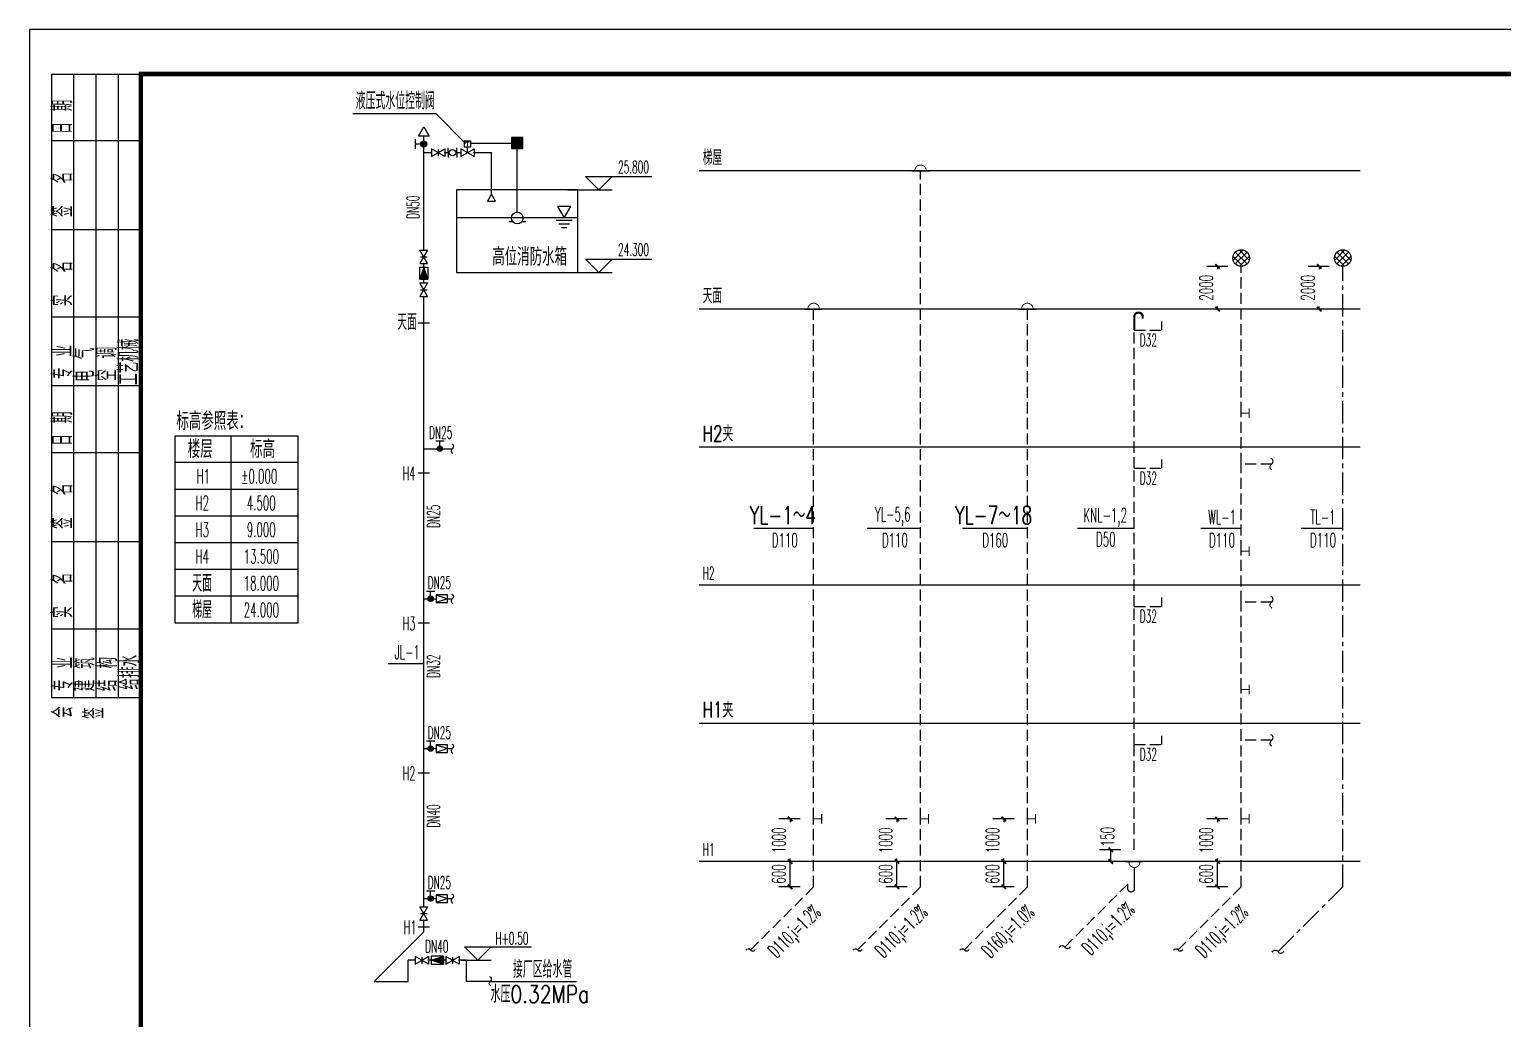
# Model space of a CAD drawing. Extents: x -620248 to 571765, y -684907 to -323071.
# Drawn here: x -346505 to -329964, y -407009 to -395910 of the extents above; entities that cross this region are included whole.
import ezdxf
from ezdxf.enums import TextEntityAlignment as Align

# ---------------------------------------------------------------- set-up
doc = ezdxf.new("R2010")
doc.units = 0
doc.header["$LTSCALE"] = 1000
doc.header["$MEASUREMENT"] = 0
doc.linetypes.add('CENTER', pattern=[2, 1.25, -0.25, 0.25, -0.25])
doc.linetypes.add('DASH', pattern=[0.35, 0.25, -0.1])
for name, color, linetype in [('2', 2, 'Continuous'), ('4', 4, 'Continuous'), ('9', 9, 'Continuous'), ('DIM_ELEV', 3, 'Continuous'), ('EQUIP_污水', 7, 'Continuous'), ('PIPE-污水', 5, 'DASH'), ('PIPE-给水', 1, 'Continuous'), ('PIPE-雨水', 222, 'DASH'), ('PUB_TITLE', 4, 'Continuous'), ('S', 2, 'Continuous'), ('STAIR', 2, 'Continuous'), ('TWT_DIM', 3, 'Continuous'), ('TWT_LEAD', 3, 'Continuous'), ('TWT_SYMB', 3, 'Continuous'), ('TWT_TEXT', 7, 'Continuous'), ('VALVE_消防', 7, 'Continuous'), ('VALVE_给水', 7, 'Continuous'), ('框', 130, 'Continuous')]:
    doc.layers.add(name, color=color, linetype=linetype)
doc.styles.add('_TCH_DIM', font='SIMPLEX.shx', dxfattribs={"width": 0.8, "bigfont": 'GBCBIG.shx'})
doc.styles.add('_TCH_DIM_T3', font='SIMPLEX.shx', dxfattribs={"width": 0.564706, "bigfont": 'GBCBIG.shx'})
doc.styles.add('HZ', font='txt', dxfattribs={"width": 0.8, "bigfont": 'hztxt'})
doc.styles.add('天正', font='SIMPLEX.shx', dxfattribs={"width": 0.7, "bigfont": 'HZTXT.shx'})
doc.dimstyles.new('_TWT_ARCH&&50', dxfattribs={"dimtxt": 148.75, "dimasz": 50, "dimexe": 125, "dimexo": 150, "dimgap": 63.125, "dimtad": 1, "dimdec": 0, "dimzin": 0, "dimdsep": 46, "dimtxsty": '_TCH_DIM_T3', "dimblk": 'ARCHTICK', "dimcen": 0.09, "dimclrt": 7, "dimazin": 2, "dimtfac": 1, "dimtdec": 0, "dimtix": 1, "dimtmove": 2, "dimatfit": 3, "dimfxl": 1, "dimtolj": 1, "dimtzin": 0, "dimarcsym": 0})

# ---------------------------------------------------------------- blocks, each defined once
blk = doc.blocks.new('$TWTSYS$00000247')
at = {"elevation": 0}
blk.add_lwpolyline([(7, -101, -0.575183), (0, 0, 0.604745), (-11, 101, 16.924828)], format="xyb", dxfattribs=at)
blk = doc.blocks.new('$VALVE$00000497')
for p, q in [((78, 138), (-78, 138)), ((0, 50), (0, 138))]:
    blk.add_line(p, q)
at = {"const_width": 49.6}
blk.add_lwpolyline([(25, 0, 1), (-25, 0, 1)], format="xyb", close=True, dxfattribs=at)
blk.add_circle((0, 0), 50)
blk = doc.blocks.new('A$C6EA3746F')
at = {"layer": 'TWT_TEXT'}
for points in [[(284, 871), (284, 871), (464, 559), (464, 559), (104, 559), (104, 559), (284, 871)], [(284, 0), (284, 409), (284, 559)]]:
    blk.add_lwpolyline(points, dxfattribs=at)
at = {"layer": 'TWT_TEXT', "xscale": 2.052, "yscale": 2.052, "zscale": 2.052, "rotation": 90.00000000007688}
blk.add_blockref('$VALVE$00000497', (284, 290), dxfattribs=at)
blk = doc.blocks.new('A$C05E301C1')
at = {"layer": 'TWT_TEXT'}
for p, q in [((1250, 4200), (1250, 0)), ((2750, 3600), (0, 3600)), ((2750, 3000), (0, 3000)), ((2750, 2400), (0, 2400)), ((2750, 1800), (0, 1800)), ((2750, 1200), (0, 1200)), ((2750, 600), (0, 600)), ((2750, 0), (0, 0)), ((2750, 0), (0, 0))]:
    blk.add_line(p, q, dxfattribs=at)
blk.add_lwpolyline([(2750, 0), (0, 0), (0, 4200), (2750, 4200)], close=True, dxfattribs=at)
for s, height, style, width, p in [('标高参照表：', 400, '天正', 0.7, (26, 4334)), ('楼层', 400, '天正', 0.7, (281, 3705)), ('标高', 400, '天正', 0.7, (1679, 3706)), ('H1', 320, '天正', 0.525, (479, 3134)), ('%%p0.000', 320, '天正', 0.525, (1485, 3134)), ('H2', 320, '天正', 0.525, (455, 2534)), ('4.500', 320, '天正', 0.525, (1607, 2534)), ('H3', 320, '天正', 0.525, (455, 1934)), ('9.000', 320, '天正', 0.525, (1607, 1934)), ('H4', 320, '天正', 0.525, (455, 1334)), ('13.500', 320, '天正', 0.525, (1538, 1334)), ('天面', 385.8, '_TCH_DIM', 0.8, (381, 705)), ('18.000', 320, '天正', 0.525, (1538, 734)), ('梯屋', 385.8, '_TCH_DIM', 0.8, (381, 105)), ('24.000', 320, '天正', 0.525, (1538, 134))]:
    blk.add_text(s, height=height, dxfattribs=dict(at, style=style, width=width)).set_placement(p)
blk = doc.blocks.new('A$C29A34EED')
at = {"layer": '框'}
for p, q in [((0, 461), (0, 14461)), ((0, 14461), (2000, 14461)), ((500, 461), (500, 14461)), ((1000, 461), (1000, 14461)), ((1500, 461), (1500, 14461)), ((2000, 461), (2000, 14461)), ((2000, 12961), (0, 12961)), ((2000, 10961), (0, 10961)), ((2000, 9005), (0, 9005)), ((2000, 7461), (0, 7461)), ((2000, 5961), (0, 5961)), ((2000, 3961), (0, 3961)), ((2000, 2005), (0, 2005)), ((2000, 461), (0, 461))]:
    blk.add_line(p, q, dxfattribs=at)
at = {"layer": '框', "style": '_TCH_DIM', "width": 0.8}
for s, p in [('日 期', (462, 13120)), ('签  名', (466, 11253)), ('实  名', (466, 9253)), ('专 业', (472, 7613)), ('电 气', (957, 7555)), ('空 调', (1460, 7573)), ('工艺机械', (1953, 7486)), ('日 期', (462, 6120)), ('签  名', (466, 4253)), ('实  名', (466, 2253)), ('专 业', (480, 613)), ('建 筑', (967, 607)), ('结 构', (1470, 612)), ('给排水', (1970, 645)), ('会', (470, 12)), ('签', (1174, -12))]:
    blk.add_text(s, height=450, rotation=90, dxfattribs=at).set_placement(p)
blk = doc.blocks.new('A$C7517252D')
at = {"layer": '4'}
blk.add_blockref('A$C29A34EED', (0, 26072), dxfattribs=at)
blk = doc.blocks.new('_ArchTick')
at = {"color": 0, "linetype": 'ByBlock', "const_width": 0.4}
blk.add_lwpolyline([(-0.5, -0.5), (0.5, 0.5)], dxfattribs=at)
blk = doc.blocks.new('*D181')
at = {"layer": 'Defpoints', "color": 0, "transparency": 16777216}
for p in [(-332022, -398569), (-331758, -398569), (-331758, -399047)]:
    blk.add_point(p, dxfattribs=at)
at = {"layer": 'TWT_DIM', "color": 0, "lineweight": -2, "transparency": 16777216}
for p, q in [((-331908, -398569), (-332147, -398569)), ((-332022, -398569), (-332022, -398598)), ((-331908, -399047), (-332147, -399047)), ((-332022, -399047), (-332022, -399020))]:
    blk.add_line(p, q, dxfattribs=at)
at = {"layer": 'TWT_DIM', "color": 0, "lineweight": -2, "transparency": 16777216, "xscale": 50, "yscale": 50, "zscale": 50}
for p, rotation in [((-332022, -398569), 90), ((-332022, -399047), 270)]:
    blk.add_blockref('_ArchTick', p, dxfattribs=dict(at, rotation=rotation))
at = {"layer": 'TWT_DIM', "color": 7, "transparency": 16777216, "insert": (-332149, -398809), "char_height": 148.8, "attachment_point": 5, "rotation": 90, "style": '_TCH_DIM_T3'}
blk.add_mtext('\\A1;2000', dxfattribs=at)
blk = doc.blocks.new('*D201')
at = {"layer": 'Defpoints', "color": 0, "transparency": 16777216}
for p in [(-333164, -405247), (-332899, -405247), (-332899, -405531)]:
    blk.add_point(p, dxfattribs=at)
at = {"layer": 'TWT_DIM', "color": 0, "lineweight": -2, "transparency": 16777216}
for p, q in [((-333049, -405247), (-333289, -405247)), ((-333164, -405531), (-333164, -405247)), ((-333049, -405531), (-333289, -405531))]:
    blk.add_line(p, q, dxfattribs=at)
at = {"layer": 'TWT_DIM', "color": 0, "lineweight": -2, "transparency": 16777216, "xscale": 50, "yscale": 50, "zscale": 50}
for p, rotation in [((-333164, -405247), 90), ((-333164, -405531), 270)]:
    blk.add_blockref('_ArchTick', p, dxfattribs=dict(at, rotation=rotation))
at = {"layer": 'TWT_DIM', "color": 7, "transparency": 16777216, "insert": (-333291, -405387), "char_height": 148.8, "attachment_point": 5, "rotation": 90, "style": '_TCH_DIM_T3'}
blk.add_mtext('\\A1;600', dxfattribs=at)
blk = doc.blocks.new('*D202')
at = {"layer": 'Defpoints', "color": 0, "transparency": 16777216}
for p in [(-333164, -404769), (-332899, -404769), (-332899, -405247)]:
    blk.add_point(p, dxfattribs=at)
at = {"layer": 'TWT_DIM', "color": 0, "lineweight": -2, "transparency": 16777216}
for p, q in [((-333049, -404769), (-333289, -404769)), ((-333164, -404769), (-333164, -404806)), ((-333164, -405247), (-333164, -405212)), ((-333049, -405247), (-333289, -405247))]:
    blk.add_line(p, q, dxfattribs=at)
at = {"layer": 'TWT_DIM', "color": 0, "lineweight": -2, "transparency": 16777216, "xscale": 50, "yscale": 50, "zscale": 50}
for p, rotation in [((-333164, -404769), 90), ((-333164, -405247), 270)]:
    blk.add_blockref('_ArchTick', p, dxfattribs=dict(at, rotation=rotation))
at = {"layer": 'TWT_DIM', "color": 7, "transparency": 16777216, "insert": (-333291, -405009), "char_height": 148.8, "attachment_point": 5, "rotation": 90, "style": '_TCH_DIM_T3'}
blk.add_mtext('\\A1;1000', dxfattribs=at)
blk = doc.blocks.new('*D203')
at = {"layer": 'Defpoints', "color": 0, "transparency": 16777216}
for p in [(-335564, -405247), (-335299, -405247), (-335299, -405531)]:
    blk.add_point(p, dxfattribs=at)
at = {"layer": 'TWT_DIM', "color": 0, "lineweight": -2, "transparency": 16777216}
for p, q in [((-335449, -405247), (-335689, -405247)), ((-335564, -405531), (-335564, -405247)), ((-335449, -405531), (-335689, -405531))]:
    blk.add_line(p, q, dxfattribs=at)
at = {"layer": 'TWT_DIM', "color": 0, "lineweight": -2, "transparency": 16777216, "xscale": 50, "yscale": 50, "zscale": 50}
for p, rotation in [((-335564, -405247), 90), ((-335564, -405531), 270)]:
    blk.add_blockref('_ArchTick', p, dxfattribs=dict(at, rotation=rotation))
at = {"layer": 'TWT_DIM', "color": 7, "transparency": 16777216, "insert": (-335691, -405387), "char_height": 148.8, "attachment_point": 5, "rotation": 90, "style": '_TCH_DIM_T3'}
blk.add_mtext('\\A1;600', dxfattribs=at)
blk = doc.blocks.new('*D204')
at = {"layer": 'Defpoints', "color": 0, "transparency": 16777216}
for p in [(-335564, -404769), (-335299, -404769), (-335299, -405247)]:
    blk.add_point(p, dxfattribs=at)
at = {"layer": 'TWT_DIM', "color": 0, "lineweight": -2, "transparency": 16777216}
for p, q in [((-335449, -404769), (-335689, -404769)), ((-335564, -404769), (-335564, -404806)), ((-335564, -405247), (-335564, -405212)), ((-335449, -405247), (-335689, -405247))]:
    blk.add_line(p, q, dxfattribs=at)
at = {"layer": 'TWT_DIM', "color": 0, "lineweight": -2, "transparency": 16777216, "xscale": 50, "yscale": 50, "zscale": 50}
for p, rotation in [((-335564, -404769), 90), ((-335564, -405247), 270)]:
    blk.add_blockref('_ArchTick', p, dxfattribs=dict(at, rotation=rotation))
at = {"layer": 'TWT_DIM', "color": 7, "transparency": 16777216, "insert": (-335691, -405009), "char_height": 148.8, "attachment_point": 5, "rotation": 90, "style": '_TCH_DIM_T3'}
blk.add_mtext('\\A1;1000', dxfattribs=at)
blk = doc.blocks.new('*D205')
at = {"layer": 'Defpoints', "color": 0, "transparency": 16777216}
for p in [(-333164, -398569), (-332899, -398569), (-332899, -399047)]:
    blk.add_point(p, dxfattribs=at)
at = {"layer": 'TWT_DIM', "color": 0, "lineweight": -2, "transparency": 16777216}
for p, q in [((-333049, -398569), (-333289, -398569)), ((-333164, -398569), (-333164, -398598)), ((-333049, -399047), (-333289, -399047)), ((-333164, -399047), (-333164, -399020))]:
    blk.add_line(p, q, dxfattribs=at)
at = {"layer": 'TWT_DIM', "color": 0, "lineweight": -2, "transparency": 16777216, "xscale": 50, "yscale": 50, "zscale": 50}
for p, rotation in [((-333164, -398569), 90), ((-333164, -399047), 270)]:
    blk.add_blockref('_ArchTick', p, dxfattribs=dict(at, rotation=rotation))
at = {"layer": 'TWT_DIM', "color": 7, "transparency": 16777216, "insert": (-333291, -398809), "char_height": 148.8, "attachment_point": 5, "rotation": 90, "style": '_TCH_DIM_T3'}
blk.add_mtext('\\A1;2000', dxfattribs=at)
blk = doc.blocks.new('*D206')
at = {"layer": 'Defpoints', "color": 0, "transparency": 16777216}
for p in [(-336764, -405247), (-336499, -405247), (-336499, -405531)]:
    blk.add_point(p, dxfattribs=at)
at = {"layer": 'TWT_DIM', "color": 0, "lineweight": -2, "transparency": 16777216}
for p, q in [((-336649, -405247), (-336889, -405247)), ((-336764, -405531), (-336764, -405247)), ((-336649, -405531), (-336889, -405531))]:
    blk.add_line(p, q, dxfattribs=at)
at = {"layer": 'TWT_DIM', "color": 0, "lineweight": -2, "transparency": 16777216, "xscale": 50, "yscale": 50, "zscale": 50}
for p, rotation in [((-336764, -405247), 90), ((-336764, -405531), 270)]:
    blk.add_blockref('_ArchTick', p, dxfattribs=dict(at, rotation=rotation))
at = {"layer": 'TWT_DIM', "color": 7, "transparency": 16777216, "insert": (-336891, -405387), "char_height": 148.8, "attachment_point": 5, "rotation": 90, "style": '_TCH_DIM_T3'}
blk.add_mtext('\\A1;600', dxfattribs=at)
blk = doc.blocks.new('*D207')
at = {"layer": 'Defpoints', "color": 0, "transparency": 16777216}
for p in [(-336764, -404769), (-336499, -404769), (-336499, -405247)]:
    blk.add_point(p, dxfattribs=at)
at = {"layer": 'TWT_DIM', "color": 0, "lineweight": -2, "transparency": 16777216}
for p, q in [((-336649, -404769), (-336889, -404769)), ((-336764, -404769), (-336764, -404806)), ((-336764, -405247), (-336764, -405212)), ((-336649, -405247), (-336889, -405247))]:
    blk.add_line(p, q, dxfattribs=at)
at = {"layer": 'TWT_DIM', "color": 0, "lineweight": -2, "transparency": 16777216, "xscale": 50, "yscale": 50, "zscale": 50}
for p, rotation in [((-336764, -404769), 90), ((-336764, -405247), 270)]:
    blk.add_blockref('_ArchTick', p, dxfattribs=dict(at, rotation=rotation))
at = {"layer": 'TWT_DIM', "color": 7, "transparency": 16777216, "insert": (-336891, -405009), "char_height": 148.8, "attachment_point": 5, "rotation": 90, "style": '_TCH_DIM_T3'}
blk.add_mtext('\\A1;1000', dxfattribs=at)
blk = doc.blocks.new('*D208')
at = {"layer": 'Defpoints', "color": 0, "transparency": 16777216}
for p in [(-334363, -405116), (-334099, -405116), (-334099, -405247)]:
    blk.add_point(p, dxfattribs=at)
at = {"layer": 'TWT_DIM', "color": 0, "lineweight": -2, "transparency": 16777216}
for p, q in [((-334249, -405116), (-334488, -405116)), ((-334363, -405247), (-334363, -405116)), ((-334249, -405247), (-334488, -405247))]:
    blk.add_line(p, q, dxfattribs=at)
at = {"layer": 'TWT_DIM', "color": 0, "lineweight": -2, "transparency": 16777216, "xscale": 50, "yscale": 50, "zscale": 50}
for p, rotation in [((-334363, -405116), 90), ((-334363, -405247), 270)]:
    blk.add_blockref('_ArchTick', p, dxfattribs=dict(at, rotation=rotation))
at = {"layer": 'TWT_DIM', "color": 7, "transparency": 16777216, "insert": (-334400, -404968), "char_height": 148.8, "attachment_point": 5, "rotation": 90, "style": '_TCH_DIM_T3'}
blk.add_mtext('\\A1;150', dxfattribs=at)
blk = doc.blocks.new('*D209')
at = {"layer": 'Defpoints', "color": 0, "transparency": 16777216}
for p in [(-337964, -405247), (-337699, -405247), (-337699, -405531)]:
    blk.add_point(p, dxfattribs=at)
at = {"layer": 'TWT_DIM', "color": 0, "lineweight": -2, "transparency": 16777216}
for p, q in [((-337849, -405247), (-338089, -405247)), ((-337964, -405531), (-337964, -405247)), ((-337849, -405531), (-338089, -405531))]:
    blk.add_line(p, q, dxfattribs=at)
at = {"layer": 'TWT_DIM', "color": 0, "lineweight": -2, "transparency": 16777216, "xscale": 50, "yscale": 50, "zscale": 50}
for p, rotation in [((-337964, -405247), 90), ((-337964, -405531), 270)]:
    blk.add_blockref('_ArchTick', p, dxfattribs=dict(at, rotation=rotation))
at = {"layer": 'TWT_DIM', "color": 7, "transparency": 16777216, "insert": (-338091, -405387), "char_height": 148.8, "attachment_point": 5, "rotation": 90, "style": '_TCH_DIM_T3'}
blk.add_mtext('\\A1;600', dxfattribs=at)
blk = doc.blocks.new('*D210')
at = {"layer": 'Defpoints', "color": 0, "transparency": 16777216}
for p in [(-337964, -404769), (-337699, -404769), (-337699, -405247)]:
    blk.add_point(p, dxfattribs=at)
at = {"layer": 'TWT_DIM', "color": 0, "lineweight": -2, "transparency": 16777216}
for p, q in [((-337849, -404769), (-338089, -404769)), ((-337964, -404769), (-337964, -404806)), ((-337964, -405247), (-337964, -405212)), ((-337849, -405247), (-338089, -405247))]:
    blk.add_line(p, q, dxfattribs=at)
at = {"layer": 'TWT_DIM', "color": 0, "lineweight": -2, "transparency": 16777216, "xscale": 50, "yscale": 50, "zscale": 50}
for p, rotation in [((-337964, -404769), 90), ((-337964, -405247), 270)]:
    blk.add_blockref('_ArchTick', p, dxfattribs=dict(at, rotation=rotation))
at = {"layer": 'TWT_DIM', "color": 7, "transparency": 16777216, "insert": (-338091, -405009), "char_height": 148.8, "attachment_point": 5, "rotation": 90, "style": '_TCH_DIM_T3'}
blk.add_mtext('\\A1;1000', dxfattribs=at)
blk = doc.blocks.new('$ATTACHMENT$00000217')
blk.add_line((-150, 0), (150, 0))
at = {"const_width": 15}
blk.add_lwpolyline([(-99, 0, -1), (101, 0)], format="xyb", dxfattribs=at)
blk = doc.blocks.new('$ATTACHMENT$00000073')
at = {"const_width": 20}
for points in [[(0, 0), (150, 0)], [(150, 90), (150, -90)]]:
    blk.add_lwpolyline(points, dxfattribs=at)
blk = doc.blocks.new('$ATTACHMENT$00000332')
blk.add_line((53, 506), (-347, 506))
for points, const_width in [([(-25, 506, -1.067664), (-275, 506)], 20), ([(-150, 135), (-150, -100, 1), (0, -100), (0, 0)], 30)]:
    blk.add_lwpolyline(points, format="xyb", dxfattribs=dict(const_width=const_width))
at = {"const_width": 30}
blk.add_lwpolyline([(-150, 135), (-150, 373)], dxfattribs=at)
at = {"style": 'HZ', "flags": 1}
for tag in ['UNIT', 'SPEC', 'WHAT']:
    blk.add_attdef(tag, (-150, 373), '', height=0.001, dxfattribs=at)
blk = doc.blocks.new('$TwtSys$00000133')
for p, q in [((-129, 101), (32, 263)), ((129, 101), (-32, 263)), ((28, 3), (-130, 161)), ((-94, 39), (94, 228)), ((94, 39), (-94, 228)), ((-28, 3), (130, 161))]:
    blk.add_line(p, q)
blk.add_circle((0, 133), 133)
blk = doc.blocks.new('$VALVE$00000296')
for points in [[(-125, 72), (-125, -72), (125, 72), (125, -72), (-125, 72)], [(0, 60), (0, -64)]]:
    blk.add_lwpolyline(points)
for p in [(-125, 0), (125, 0)]:
    blk.add_point(p)
blk = doc.blocks.new('$VALVE$00000752')
for p, q in [((-112.5, 75), (112.5, 75)), ((112.5, 75), (112.5, -75)), ((112.5, -75), (-112.5, -75))]:
    blk.add_line(p, q)
blk.add_lwpolyline([(-112.5, -75), (112.5, 0), (-112.5, 75)], close=True)
for p in [(-112.5, 0), (112.5, 0)]:
    blk.add_point(p)
blk.add_solid([(-112.5, 75), (112.5, 0), (-112.5, -75)])
blk = doc.blocks.new('$VALVE$00000301')
for points in [[(-125, 72), (125, 0), (-125, -72)], [(-125, 72), (-125, -72), (125, -72), (125, 72), (-125, 72)]]:
    blk.add_lwpolyline(points)
for p in [(-125, 0), (125, 0)]:
    blk.add_point(p)
blk = doc.blocks.new('$VALVE$00000447')
for p, q in [((-82, 0), (-82, 90)), ((-82, 0), (-82, -90)), ((82, 0), (82, 90)), ((82, 0), (82, -90))]:
    blk.add_line(p, q)
blk.add_circle((0, 0), 60.1)
for p in [(-82, 0), (82, 0)]:
    blk.add_point(p)
blk = doc.blocks.new('$VALVE$00000299')
for p, q in [((64, 215), (-64, 215)), ((-64, 215), (-64, 110)), ((-64, 110), (0, 110)), ((0, 110), (64, 110)), ((0, 0), (0, 110)), ((64, 110), (64, 215))]:
    blk.add_line(p, q)
blk.add_lwpolyline([(-125, 72), (-125, -72), (125, 72), (125, -72), (-125, 72)])
for p in [(-125, 0), (125, 0)]:
    blk.add_point(p)
at = {"style": 'HZ', "width": 1.675276}
blk.add_text('T', height=70, dxfattribs=at).set_placement((-41, 127), (37, 127), align=Align.FIT)

msp = doc.modelspace()

# ---------------------------------------------------------------- hatches: boundary and pattern name
at = {"layer": 'STAIR'}
msp.add_hatch(color=256, dxfattribs=at).paths.add_polyline_path([(-341090.2, -397121), (-340964.2, -397121), (-340964.2, -397247), (-341090.2, -397247)])

# ---------------------------------------------------------------- linework, layer by layer
at = {"layer": '2', "linetype": 'CENTER', "ltscale": 0.2}
msp.add_lwpolyline([(-332484.8, -406258.3), (-331757.7, -405531.2), (-331757.7, -398568.7)], dxfattribs=at)
at = {"layer": '9'}
for points in [[(-331563.5, -397497), (-338985.9, -397497)], [(-331563.5, -399047), (-338985.9, -399047)], [(-331563.5, -400597), (-338985.9, -400597)], [(-331563.5, -402147), (-338985.9, -402147)], [(-331563.5, -403697), (-338985.9, -403697)], [(-331563.5, -405247), (-338985.9, -405247)]]:
    msp.add_lwpolyline(points, dxfattribs=at)
at = {"layer": 'DIM_ELEV'}
for p, q in [((-340111.5, -397708.9), (-340261.5, -397558.9)), ((-340261.5, -397558.9), (-339516.1, -397558.9)), ((-340111.5, -397708.9), (-339961.5, -397558.9)), ((-340461.5, -397708.9), (-339961.5, -397708.9)), ((-340111.5, -398636.1), (-340261.5, -398486.1)), ((-340261.5, -398486.1), (-339516.1, -398486.1)), ((-340111.5, -398636.1), (-339961.5, -398486.1)), ((-340461.5, -398636.1), (-339961.5, -398636.1))]:
    msp.add_line(p, q, dxfattribs=at)
at = {"layer": 'DIM_ELEV', "color": 0}
for p, q in [((-341469.3, -406355.1), (-341619.3, -406205.1)), ((-341619.3, -406205.1), (-340866.1, -406205.1)), ((-341469.3, -406355.1), (-341319.3, -406205.1)), ((-341658.2, -406355.1), (-341319.3, -406355.1))]:
    msp.add_line(p, q, dxfattribs=at)
at = {"layer": 'PIPE-污水', "linetype": 'DASH', "ltscale": 0.5}
for p, q in [((-332899.2, -400215.3), (-332899.2, -398568.7)), ((-332899.2, -400786.2), (-332899.2, -400215.3)), ((-332554.5, -400786.2), (-332899.2, -400786.2)), ((-332899.2, -401765.3), (-332899.2, -400786.2)), ((-332899.2, -402336.2), (-332899.2, -401765.3)), ((-332554.5, -402336.2), (-332899.2, -402336.2)), ((-332899.2, -403315.3), (-332899.2, -402336.2)), ((-332899.2, -403886.2), (-332899.2, -403315.3)), ((-332899.2, -404768.7), (-332899.2, -403886.2)), ((-332554.5, -403886.2), (-332899.2, -403886.2)), ((-332899.2, -405531.2), (-332899.2, -404768.7)), ((-333606.2, -406238.3), (-332899.2, -405531.2))]:
    msp.add_line(p, q, dxfattribs=at)
at = {"layer": 'PIPE-给水', "linetype": 'Continuous', "ltscale": 0.5}
for p, q in [((-342077.7, -397292.1), (-341988.9, -397292.1)), ((-342077.7, -398385), (-342077.7, -397292.1)), ((-341838.9, -397292.1), (-341804, -397292.1)), ((-341705.8, -397292.1), (-341660.6, -397292.1)), ((-341544.9, -397184), (-341090.2, -397184)), ((-341510.5, -397292.1), (-341316.7, -397292.1)), ((-341316.7, -397757.1), (-341316.7, -397292.1)), ((-341027.2, -397960.2), (-341027.2, -397184.1)), ((-342077.7, -398577.3), (-342077.7, -398535)), ((-342077.7, -398754.8), (-342077.7, -398712.3)), ((-342077.7, -400614.1), (-342077.7, -398904.8)), ((-342077.7, -400614.1), (-341756.7, -400614.1)), ((-342077.7, -403980.5), (-342077.7, -400614.1)), ((-342077.7, -402298.7), (-341936.2, -402298.7)), ((-341811.4, -402298.7), (-341756.7, -402298.7)), ((-342077.7, -403980.5), (-341936.2, -403980.5)), ((-342077.7, -405662.3), (-342077.7, -403980.5)), ((-341811.4, -403980.5), (-341756.7, -403980.5)), ((-342077.7, -405755.7), (-342077.7, -405662.3)), ((-342077.7, -405662.3), (-341936.2, -405662.3)), ((-341811.4, -405662.3), (-341756.7, -405662.3)), ((-342633.7, -406591.7), (-342077.7, -406035.7)), ((-342077.7, -406035.7), (-342077.7, -405905.7)), ((-342250.6, -406591.7), (-342250.6, -406355.1)), ((-342172.7, -406355.1), (-342250.6, -406355.1)), ((-341992.2, -406355.1), (-342022.7, -406355.1)), ((-341829.5, -406355.1), (-341857.2, -406355.1)), ((-341598.2, -406355.1), (-341679.5, -406355.1)), ((-341598.2, -406591.7), (-341598.2, -406355.1)), ((-342633.7, -406591.7), (-342250.6, -406591.7)), ((-341328.3, -406591.7), (-341598.2, -406591.7))]:
    msp.add_line(p, q, dxfattribs=at)
at = {"layer": 'PIPE-雨水', "linetype": 'DASH', "ltscale": 0.5}
for p, q in [((-336499.2, -404768.7), (-336499.2, -397497)), ((-337699.2, -404768.7), (-337699.2, -399047)), ((-335299.2, -404768.7), (-335299.2, -399047)), ((-334099.2, -399284), (-333792.7, -399284)), ((-334099.2, -400834), (-334099.2, -399284)), ((-333792.7, -399185.5), (-333792.7, -399284)), ((-333792.7, -400735.5), (-333792.7, -400834)), ((-334099.2, -400834), (-333792.7, -400834)), ((-334099.2, -402384), (-334099.2, -400834)), ((-334099.2, -403934), (-334099.2, -402384)), ((-334099.2, -402384), (-333792.7, -402384)), ((-333792.7, -402285.5), (-333792.7, -402384)), ((-333792.7, -403835.5), (-333792.7, -403934)), ((-334099.2, -405115.7), (-334099.2, -403934)), ((-334099.2, -403934), (-333792.7, -403934)), ((-337699.2, -405531.2), (-337699.2, -404768.7)), ((-336499.2, -405531.2), (-336499.2, -404768.7)), ((-335299.2, -405531.2), (-335299.2, -404768.7)), ((-338406.2, -406238.3), (-337699.2, -405531.2)), ((-337206.2, -406238.3), (-336499.2, -405531.2)), ((-336006.2, -406238.3), (-335299.2, -405531.2)), ((-334879.8, -406207.3), (-334172.8, -405500.3))]:
    msp.add_line(p, q, dxfattribs=at)
at = {"layer": 'PUB_TITLE'}
msp.add_lwpolyline([(-346504.5, -416910), (-316804.5, -416910), (-316804.5, -395910), (-346504.5, -395910)], close=True, dxfattribs=at)
at = {"layer": 'PUB_TITLE', "const_width": 50}
msp.add_lwpolyline([(-345254.5, -416410), (-317304.5, -416410), (-317304.5, -396410), (-345254.5, -396410)], close=True, dxfattribs=at)
at = {"layer": 'S'}
for p, q in [((-342140.9, -399200.8), (-342014.5, -399200.8)), ((-342140.9, -400885.4), (-342014.5, -400885.4)), ((-342140.9, -402570.1), (-342014.5, -402570.1)), ((-342140.9, -404251.9), (-342014.5, -404251.9)), ((-342140.9, -405978.8), (-342014.5, -405978.8))]:
    msp.add_line(p, q, dxfattribs=at)
msp.add_lwpolyline([(-341316.7, -397757.1), (-341361.6, -397834.9), (-341271.8, -397834.9), (-341316.7, -397757.1)], dxfattribs=at)
at = {"layer": 'S', "const_width": 24.5}
msp.add_lwpolyline([(-334099.2, -399284), (-334099.2, -399134.4, -1), (-334004.5, -399134.4), (-334004.5, -399154.4)], format="xyb", dxfattribs=at)
at = {"layer": 'STAIR'}
for p, q in [((-341077, -398067.4), (-341122, -398067.4)), ((-340932.5, -398067.4), (-340977.4, -398067.4))]:
    msp.add_line(p, q, dxfattribs=at)
msp.add_lwpolyline([(-340964.2, -397121), (-341090.2, -397121), (-341090.2, -397247), (-340964.2, -397247)], close=True, dxfattribs=at)
msp.add_circle((-341027.2, -398025.4), 65.2, dxfattribs=at)
at = {"layer": 'TWT_LEAD'}
for p, q in [((-341938.2, -396857.5), (-342875.1, -396857.5)), ((-341606.7, -397189), (-341938.2, -396857.5)), ((-337699.2, -401510.9), (-338370.9, -401510.9)), ((-336499.2, -401510.9), (-337098.5, -401510.9)), ((-335299.2, -401510.9), (-336029.2, -401510.9)), ((-334099.2, -401510.9), (-334737.6, -401510.9)), ((-332899.2, -401510.9), (-333353.2, -401510.9)), ((-331757.7, -401510.9), (-332225.8, -401510.9)), ((-342077.7, -403027.9), (-342477.8, -403027.9)), ((-341328.3, -406591.7), (-341140.6, -406591.7)), ((-341140.6, -406591.7), (-340360.7, -406591.7))]:
    msp.add_line(p, q, dxfattribs=at)
at = {"layer": 'TWT_SYMB'}
for points in [[(-337720, -405662.8, 0, 0, 0), (-338172.3, -406115, 40, 0, 0), (-338278.3, -406221.1, 0, 0, 0)], [(-336520, -405662.8, 0, 0, 0), (-336972.3, -406115, 40, 0, 0), (-337078.3, -406221.1, 0, 0, 0)], [(-335308.9, -405651.6, 0, 0, 0), (-335772.3, -406115, 40, 0, 0), (-335878.3, -406221.1, 0, 0, 0)], [(-334193.6, -405631.8, 0, 0, 0), (-334645.9, -406084, 40, 0, 0), (-334751.9, -406190.1, 0, 0, 0)], [(-332920, -405662.8, 0, 0, 0), (-333372.3, -406115, 40, 0, 0), (-333478.3, -406221.1, 0, 0, 0)]]:
    msp.add_lwpolyline(points, format="xyseb", dxfattribs=at)
at = {"layer": 'TWT_TEXT'}
for p, q in [((-340347.4, -398025.4), (-341707.7, -398025.4)), ((-340410.5, -398054.6), (-340590.3, -398054.6)), ((-340440.9, -398094.6), (-340559.8, -398094.6)), ((-340471.4, -398134.6), (-340529.4, -398134.6))]:
    msp.add_line(p, q, dxfattribs=at)
msp.add_lwpolyline([(-340347.4, -397708.9), (-341707.7, -397708.9), (-341707.7, -398636.1), (-340347.4, -398636.1)], close=True, dxfattribs=at)
msp.add_lwpolyline([(-340500.4, -398025.4), (-340425.5, -397895.8), (-340575.2, -397895.8), (-340500.4, -398025.4)], dxfattribs=at)

# ---------------------------------------------------------------- block references
at = {"layer": '4', "xscale": 0.5, "yscale": 0.5, "zscale": 0.5}
msp.add_blockref('A$C7517252D', (-346254.5, -416676.3), dxfattribs=at)
at = {"layer": '9', "xscale": 0.5, "yscale": 0.5, "zscale": 0.5}
msp.add_blockref('A$C05E301C1', (-344867.5, -402571.1), dxfattribs=at)
at = {"layer": 'EQUIP_污水'}
for name, p, xscale, yscale, zscale in [('$ATTACHMENT$00000217', (-336500.1, -397497), 0.65, 0.65, 0.65), ('$TwtSys$00000133', (-332899.2, -398568.7), 0.7, 0.7, 0.7), ('$TwtSys$00000133', (-331757.7, -398568.7), 0.7, 0.7, 0.7), ('$ATTACHMENT$00000217', (-337700.1, -399047), 0.65, 0.65, 0.65), ('$ATTACHMENT$00000217', (-335300.1, -399047), 0.65, 0.65, 0.65), ('$ATTACHMENT$00000073', (-332899.2, -400215.3), 0.6, 0.6, 0.6), ('$ATTACHMENT$00000073', (-332899.2, -401765.3), 0.6, 0.6, 0.6), ('$ATTACHMENT$00000073', (-332899.2, -403315.3), 0.6, 0.6, 0.6), ('$ATTACHMENT$00000073', (-337699.2, -404768.7), 0.6, 0.6, 0.6), ('$ATTACHMENT$00000073', (-336499.2, -404768.7), 0.6, 0.6, 0.6), ('$ATTACHMENT$00000073', (-335299.2, -404768.7), 0.6, 0.6, 0.6), ('$ATTACHMENT$00000073', (-332899.2, -404768.7), 0.6, 0.6, 0.6)]:
    msp.add_blockref(name, p, dxfattribs=dict(at, xscale=xscale, yscale=yscale, zscale=zscale))
at = {"layer": 'EQUIP_污水', "xscale": 0.5, "yscale": -0.5, "zscale": 0.5, "rotation": 180}
msp.add_blockref('$ATTACHMENT$00000332', (-334172.8, -405500.3), dxfattribs=at)
at = {"layer": 'STAIR'}
for name, p, xscale, yscale, zscale in [('A$C6EA3746F', (-342172.2, -397292.1), 0.3333300000522286, 0.3333300000522286, 0.3333300000522286), ('$TWTSYS$00000247', (-332557.3, -400788.1, 0), 0.6388199999928476, 0.6388199999928476, 0.6388199999928476), ('$TWTSYS$00000247', (-332557.3, -402338.1, 0), 0.6388199999928476, 0.6388199999928476, 0.6388199999928476), ('$TWTSYS$00000247', (-332557.3, -403888.1, 0), 0.6388199999928476, 0.6388199999928476, 0.6388199999928476), ('$TWTSYS$00000247', (-341328.5, -406591.7), 0.5110560000175611, 0.5110560000175611, 0.5110560000175611)]:
    msp.add_blockref(name, p, dxfattribs=dict(at, xscale=xscale, yscale=yscale, zscale=zscale))
for p, xscale, yscale, zscale, rotation in [((-341756.5, -400614.1), 0.5110560000175611, 0.5110560000175611, 0.5110560000175611, 180), ((-341756.5, -402298.7), 0.5110560000175611, 0.5110560000175611, 0.5110560000175611, 180), ((-341756.5, -403980.5), 0.5110560000175611, 0.5110560000175611, 0.5110560000175611, 180), ((-341756.5, -405662.3), 0.5110560000175611, 0.5110560000175611, 0.5110560000175611, 180), ((-338406.2, -406238.1, 0), 0.511055999994278, 0.511055999994278, 0.511055999994278, 270), ((-337206.2, -406238.1, 0), 0.511055999994278, 0.511055999994278, 0.511055999994278, 270), ((-336006.2, -406238.1, 0), 0.511055999994278, 0.511055999994278, 0.511055999994278, 270), ((-334879.8, -406207.1, 0), 0.6388199999928476, 0.6388199999928476, 0.6388199999928476, 270), ((-333606.2, -406238.1, 0), 0.511055999994278, 0.511055999994278, 0.511055999994278, 270), ((-332484.7, -406258.1, -15000), 0.6388199999928476, 0.6388199999928476, 0.6388199999928476, 270)]:
    msp.add_blockref('$TWTSYS$00000247', p, dxfattribs=dict(at, xscale=xscale, yscale=yscale, zscale=zscale, rotation=rotation))
at = {"layer": 'VALVE_消防', "xscale": 0.6, "yscale": 0.6, "zscale": 0.6}
msp.add_blockref('$VALVE$00000299', (-341585.5, -397292.1), dxfattribs=at)
at = {"layer": 'VALVE_给水', "xscale": 0.6, "yscale": 0.6, "zscale": 0.6}
for name, p in [('$VALVE$00000296', (-341913.9, -397292.1)), ('$VALVE$00000447', (-341754.9, -397292.1))]:
    msp.add_blockref(name, p, dxfattribs=at)
at = {"layer": 'VALVE_给水'}
for name, p, xscale, yscale, zscale, rotation in [('$VALVE$00000296', (-342077.7, -398460), 0.6, 0.6, 0.6, 90), ('$VALVE$00000752', (-342077.7, -398644.8), -0.6, -0.6, 0.6, 270), ('$VALVE$00000296', (-342077.7, -398829.8), 0.6, 0.6, 0.6, 90), ('$VALVE$00000497', (-341896.6, -400614.1), 0.6, 0.6, 0.6, 0.0028056822913594), ('$VALVE$00000497', (-341999.9, -402298.7), 0.6, 0.6, 0.6, 0.0028056822913594), ('$VALVE$00000301', (-341873.8, -402298.7), 0.5, 0.6, 0.5, 0.0028056822852355), ('$VALVE$00000497', (-341999.9, -403980.5), 0.6, 0.6, 0.6, 0.0028056822913594), ('$VALVE$00000301', (-341873.8, -403980.5), 0.5, 0.6, 0.5, 0.0028056822852355), ('$VALVE$00000497', (-341999.9, -405662.3), 0.6, 0.6, 0.6, 0.0028056822913594), ('$VALVE$00000301', (-341873.8, -405662.3), 0.5, 0.6, 0.5, 0.0028056822852355), ('$VALVE$00000296', (-342077.7, -405830.7), 0.6, 0.6, 0.6, 90), ('$VALVE$00000296', (-342097.7, -406355.1), 0.6, -0.6, 0.6, 180), ('$VALVE$00000752', (-341924.7, -406355.1), 0.6, -0.6, 0.6, 180), ('$VALVE$00000296', (-341754.5, -406355.1), 0.6, -0.6, 0.6, 180)]:
    msp.add_blockref(name, p, dxfattribs=dict(at, xscale=xscale, yscale=yscale, zscale=zscale, rotation=rotation))

# ---------------------------------------------------------------- texts
at = {"layer": 'DIM_ELEV', "color": 7, "style": '天正', "width": 0.525}
for s, p in [('25.800', (-339895.1, -397523.9)), ('24.300', (-339895.1, -398451.1)), ('H+0.50', (-341273.1, -406178.8))]:
    msp.add_text(s, height=140, dxfattribs=at).set_placement(p)
at = {"layer": 'TWT_LEAD', "color": 7}
for s, height, style, width, p in [('液压式水位控制阀', 192.91, '_TCH_DIM', 0.8, (-342841.6, -396807.5)), ('YL-1～4', 200, '天正', 0.7, (-338418.4, -401460.9)), ('YL-5,6', 160, '天正', 0.525, (-337010.8, -401430.4)), ('YL-7～18', 200, '天正', 0.7, (-336110.8, -401460.9)), ('KNL-1,2', 160, '天正', 0.525, (-334670.4, -401440.4)), ('WL-1', 160, '天正', 0.525, (-333270.2, -401460.9)), ('TL-1', 160, '天正', 0.525, (-332123.7, -401460.9)), ('D110', 160, '天正', 0.525, (-338169, -401720.9)), ('D110', 160, '天正', 0.525, (-336932.8, -401720.9)), ('D160', 160, '天正', 0.525, (-335806.2, -401720.9)), ('D50', 160, '天正', 0.525, (-334528.4, -401710.9)), ('D110', 160, '天正', 0.525, (-333260.2, -401720.9)), ('D110', 160, '天正', 0.525, (-332125.7, -401720.9)), ('JL-1', 160, '天正', 0.525, (-342405.7, -402977.9)), ('接厂区给水管', 192.91, '_TCH_DIM', 0.8, (-341075.8, -406551.7)), ('水压0.32MPa', 192.91, '_TCH_DIM', 0.8, (-341327.1, -406831.7))]:
    msp.add_text(s, height=height, dxfattribs=dict(at, style=style, width=width)).set_placement(p)
at = {"layer": 'TWT_SYMB', "color": 7, "style": '天正', "width": 0.525}
for s, p in [('D110,i=1.2%', (-338113.7, -406339.3)), ('D110,i=1.2%', (-336913.7, -406339.3)), ('D160,i=1.0%', (-335713.8, -406339.4)), ('D110,i=1.2%', (-334587.3, -406308.4)), ('D110,i=1.2%', (-333313.7, -406339.3))]:
    msp.add_text(s, height=160, rotation=45, dxfattribs=at).set_placement(p)
at = {"layer": 'TWT_TEXT'}
for s, height, style, width, p in [('梯屋', 169.76, '_TCH_DIM', 0.8, (-338944.6, -397432.4)), ('高位消防水箱', 200, '天正', 0.7, (-341308.3, -398560.3)), ('天面', 169.76, '_TCH_DIM', 0.8, (-338944.6, -398982.4)), ('天面', 183.26, '_TCH_DIM', 0.8, (-342374.7, -399283)), ('D32', 140.8, '天正', 0.525, (-334037.3, -399464.8)), ('DN25', 140, '天正', 0.525, (-342018, -400503.5)), ('H2夹', 176, '天正', 0.7, (-338944.6, -400532.4)), ('H4', 152, '天正', 0.525, (-342314, -400967.6)), ('D32', 140.8, '天正', 0.525, (-334037.3, -401014.8)), ('DN25', 140, '天正', 0.525, (-342032.8, -402188.2)), ('H2', 140.8, '天正', 0.525, (-338944.6, -402082.4)), ('D32', 140.8, '天正', 0.525, (-334037.3, -402564.8)), ('H3', 152, '天正', 0.525, (-342314, -402652.2)), ('H1夹', 176, '天正', 0.7, (-338944.6, -403632.4)), ('DN25', 140, '天正', 0.525, (-342032.8, -403870)), ('D32', 140.8, '天正', 0.525, (-334037.3, -404114.8)), ('H2', 152, '天正', 0.525, (-342314, -404334.1)), ('H1', 140.8, '天正', 0.525, (-338944.6, -405182.4)), ('DN25', 140, '天正', 0.525, (-342032.8, -405551.8)), ('H1', 152, '天正', 0.525, (-342303.1, -406061)), ('DN40', 140, '天正', 0.525, (-342061.2, -406269))]:
    msp.add_text(s, height=height, dxfattribs=dict(at, style=style, width=width)).set_placement(p)
at = {"layer": 'TWT_TEXT', "style": '天正', "width": 0.525}
for s, p in [('DN50', (-342127, -398035.7)), ('DN25', (-341898.4, -401503.8)), ('DN32', (-341898.4, -403185.6)), ('DN40', (-341898.3, -404867.5))]:
    msp.add_text(s, height=140, rotation=90, dxfattribs=at).set_placement(p)

# ---------------------------------------------------------------- dimensions: what is measured, and where the dimension line sits
at = {"layer": 'TWT_DIM'}
for base, p1, p2, text, picture, middle in [((-333163.7, -398568.7), (-332899.2, -399047), (-332899.2, -398568.7), '2000', '*D205', (-333290.7, -398808.7)), ((-332022.2, -398568.7), (-331757.7, -399047), (-331757.7, -398568.7), '2000', '*D181', (-332149.2, -398808.7)), ((-337963.7, -404768.7), (-337699.2, -405247), (-337699.2, -404768.7), '1000', '*D210', (-338090.7, -405008.7)), ((-336763.7, -404768.7), (-336499.2, -405247), (-336499.2, -404768.7), '1000', '*D207', (-336890.7, -405008.7)), ((-335563.7, -404768.7), (-335299.2, -405247), (-335299.2, -404768.7), '1000', '*D204', (-335690.7, -405008.7)), ((-333163.7, -404768.7), (-332899.2, -405247), (-332899.2, -404768.7), '1000', '*D202', (-333290.7, -405008.7)), ((-334362.7, -405115.7), (-334099.2, -405247), (-334099.2, -405115.7), '150', '*D208', (-334399.7, -404967.8)), ((-337963.7, -405247), (-337699.2, -405531.2), (-337699.2, -405247), '600', '*D209', (-338090.7, -405386.7)), ((-336763.7, -405247), (-336499.2, -405531.2), (-336499.2, -405247), '600', '*D206', (-336890.7, -405386.7)), ((-335563.7, -405247), (-335299.2, -405531.2), (-335299.2, -405247), '600', '*D203', (-335690.7, -405386.7)), ((-333163.7, -405247), (-332899.2, -405531.2), (-332899.2, -405247), '600', '*D201', (-333290.7, -405386.7))]:
    dim = msp.add_linear_dim(base=base, p1=p1, p2=p2, angle=90, text=text, dimstyle='_TWT_ARCH&&50', dxfattribs=at)
    dim.commit()
    dim.dimension.update_dxf_attribs({"geometry": picture, "text_midpoint": middle, "dimtype": 129})

doc.saveas('drawing.dxf')
